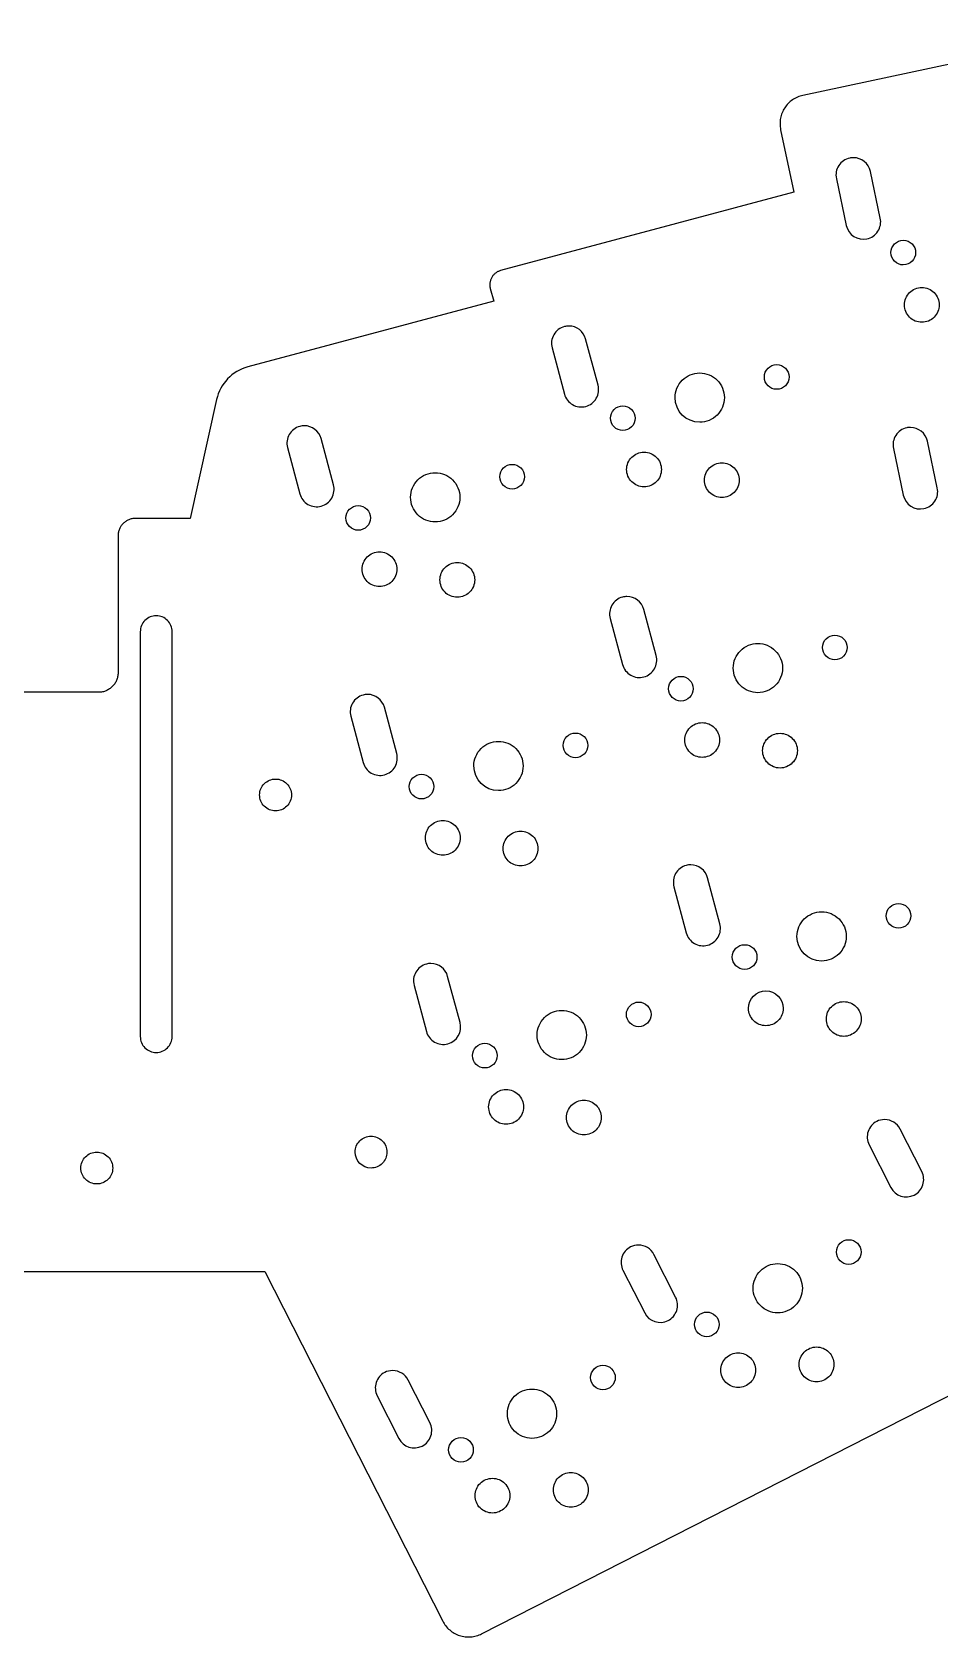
# Model space of a CAD drawing. Header units: millimetres. Extents: x 0 to 251, y 0 to 112.
# Drawn here: x 124.5 to 187.2, y 0.1 to 110.9 of the extents above; entities that cross this region are included whole.
import ezdxf

# ---------------------------------------------------------------- set-up
doc = ezdxf.new("R2010")
doc.units = ezdxf.units.MM
for name, color, linetype in [('circles', 7, 'CONTINUOUS'), ('edge', 7, 'CONTINUOUS'), ('slots', 7, 'CONTINUOUS')]:
    doc.layers.add(name, color=color, linetype=linetype)

msp = doc.modelspace()

# ---------------------------------------------------------------- linework, layer by layer
at = {"layer": 'circles', "color": 7}
for p, q in [((185.51969, 95.673228), (185.51969, 95.673228)), ((187.14883, 92.06022), (187.14883, 92.06022)), ((176.7811, 87.089644), (176.7811, 87.089644)), ((172.31849, 85.66614), (172.31849, 85.66614)), ((166.15592, 84.242636), (166.15592, 84.242636)), ((158.51849, 80.206244), (158.51849, 80.206244)), ((167.97238, 80.701528), (167.97238, 80.701528)), ((173.34553, 79.96718), (173.34553, 79.96718)), ((154.0559, 78.78274), (154.0559, 78.78274)), ((147.89331, 77.359236), (147.89331, 77.359236)), ((149.70979, 73.818124), (149.70979, 73.818124)), ((155.08294, 73.08378), (155.08294, 73.08378)), ((180.79428, 68.420644), (180.79428, 68.420644)), ((176.33171, 66.99714), (176.33171, 66.99714)), ((170.1691, 65.573636), (170.1691, 65.573636)), ((171.98558, 62.032524), (171.98558, 62.032524)), ((162.88729, 61.664244), (162.88729, 61.664244)), ((177.35873, 61.29818), (177.35873, 61.29818)), ((158.4247, 60.24074), (158.4247, 60.24074)), ((152.26211, 58.817236), (152.26211, 58.817236)), ((142.4371, 58.24174), (142.4371, 58.24174)), ((154.07859, 55.276124), (154.07859, 55.276124)), ((159.45174, 54.54178), (159.45174, 54.54178)), ((185.1928, 49.902348), (185.1928, 49.902348)), ((180.7302, 48.478844), (180.7302, 48.478844)), ((174.56761, 47.055332), (174.56761, 47.055332)), ((176.38408, 43.51423), (176.38408, 43.51423)), ((167.25609, 43.09684), (167.25609, 43.09684)), ((181.75723, 42.77988), (181.75723, 42.77988)), ((162.7935, 41.67334), (162.7935, 41.67334)), ((156.63091, 40.24984), (156.63091, 40.24984)), ((158.44739, 36.70872), (158.44739, 36.70872)), ((163.82054, 35.97438), (163.82054, 35.97438)), ((149.0271, 33.59174), (149.0271, 33.59174)), ((130.0971, 32.49174), (130.0971, 32.49174)), ((181.75384, 26.69508), (181.75384, 26.69508)), ((177.70329, 24.19814), (177.70329, 24.19814)), ((171.95276, 21.7012), (171.95276, 21.7012)), ((179.88185, 18.9412), (179.88185, 18.9412)), ((164.78664, 18.03369), (164.78664, 18.03369)), ((174.47344, 18.54236), (174.47344, 18.54236)), ((160.73609, 15.53674), (160.73609, 15.53674)), ((154.98556, 13.03979), (154.98556, 13.03979)), ((162.91465, 10.2798), (162.91465, 10.2798)), ((157.50624, 9.88096), (157.50624, 9.88096))]:
    msp.add_line(p, q, dxfattribs=at)
for points in [[(184.068649, 96.274269), (184.228055, 96.433675), (184.444256, 96.523228), (184.66969, 96.523228)], [(184.66969, 96.523228), (184.895124, 96.523228), (185.111325, 96.433675), (185.270731, 96.274269)], [(183.81969, 95.673228), (183.81969, 95.898662), (183.909243, 96.114863), (184.068649, 96.274269)], [(184.068649, 95.072187), (183.909243, 95.231593), (183.81969, 95.447794), (183.81969, 95.673228)], [(185.51969, 95.673228), (185.51969, 95.203786), (185.139132, 94.823228), (184.66969, 94.823228)], [(185.270731, 96.274269), (185.430137, 96.114863), (185.51969, 95.898662), (185.51969, 95.673228)], [(184.66969, 94.823228), (184.444256, 94.823228), (184.228055, 94.912781), (184.068649, 95.072187)], [(185.100302, 92.908748), (185.325346, 93.133792), (185.63057, 93.26022), (185.94883, 93.26022)], [(185.94883, 93.26022), (186.26709, 93.26022), (186.572314, 93.133792), (186.797358, 92.908748)], [(184.74883, 92.06022), (184.74883, 92.37848), (184.875258, 92.683704), (185.100302, 92.908748)], [(185.100302, 91.211692), (184.875258, 91.436736), (184.74883, 91.74196), (184.74883, 92.06022)], [(186.797358, 92.908748), (187.022402, 92.683704), (187.14883, 92.37848), (187.14883, 92.06022)], [(187.14883, 92.06022), (187.14883, 91.74196), (187.022402, 91.436736), (186.797358, 91.211692)], [(185.94883, 90.86022), (185.63057, 90.86022), (185.325346, 90.986648), (185.100302, 91.211692)], [(186.797358, 91.211692), (186.572314, 90.986648), (186.26709, 90.86022), (185.94883, 90.86022)], [(175.0811, 87.089644), (175.0811, 87.315078), (175.170653, 87.531279), (175.330059, 87.690685)], [(175.330059, 87.690685), (175.489465, 87.850091), (175.705666, 87.939644), (175.9311, 87.939644)], [(175.9311, 87.939644), (176.156534, 87.939644), (176.372735, 87.850091), (176.532141, 87.690685)], [(176.532141, 87.690685), (176.691547, 87.531279), (176.7811, 87.315078), (176.7811, 87.089644)], [(168.91849, 85.66614), (168.91849, 86.117008), (169.097597, 86.54941), (169.416408, 86.868222)], [(169.416408, 86.868222), (169.73522, 87.187033), (170.167622, 87.36614), (170.61849, 87.36614)], [(170.61849, 87.36614), (171.069358, 87.36614), (171.50176, 87.187033), (171.820572, 86.868222)], [(171.820572, 86.868222), (172.139383, 86.54941), (172.31849, 86.117008), (172.31849, 85.66614)], [(175.330059, 86.488603), (175.170653, 86.648009), (175.0811, 86.86421), (175.0811, 87.089644)], [(175.9311, 86.239644), (175.705666, 86.239644), (175.489465, 86.329197), (175.330059, 86.488603)], [(176.532141, 86.488603), (176.372735, 86.329197), (176.156534, 86.239644), (175.9311, 86.239644)], [(176.7811, 87.089644), (176.7811, 86.86421), (176.691547, 86.648009), (176.532141, 86.488603)], [(170.61849, 83.96614), (169.679606, 83.96614), (168.91849, 84.727256), (168.91849, 85.66614)], [(172.31849, 85.66614), (172.31849, 85.215272), (172.139383, 84.78287), (171.820572, 84.464058)], [(164.45592, 84.242636), (164.45592, 84.46807), (164.545473, 84.684271), (164.704879, 84.843677)], [(164.704879, 83.641595), (164.545473, 83.801001), (164.45592, 84.017202), (164.45592, 84.242636)], [(164.704879, 84.843677), (164.864285, 85.003083), (165.080486, 85.092636), (165.30592, 85.092636)], [(165.30592, 85.092636), (165.531354, 85.092636), (165.747555, 85.003083), (165.906961, 84.843677)], [(165.906961, 84.843677), (166.066367, 84.684271), (166.15592, 84.46807), (166.15592, 84.242636)], [(166.15592, 84.242636), (166.15592, 84.017202), (166.066367, 83.801001), (165.906961, 83.641595)], [(171.820572, 84.464058), (171.50176, 84.145247), (171.069358, 83.96614), (170.61849, 83.96614)], [(165.30592, 83.392636), (165.080486, 83.392636), (164.864285, 83.482189), (164.704879, 83.641595)], [(165.906961, 83.641595), (165.747555, 83.482189), (165.531354, 83.392636), (165.30592, 83.392636)], [(157.067449, 80.807285), (157.226855, 80.966691), (157.443056, 81.056244), (157.66849, 81.056244)], [(157.66849, 81.056244), (157.893924, 81.056244), (158.110125, 80.966691), (158.269531, 80.807285)], [(165.57238, 80.701528), (165.57238, 81.019788), (165.698808, 81.325012), (165.923852, 81.550056)], [(165.923852, 81.550056), (166.148896, 81.7751), (166.45412, 81.901528), (166.77238, 81.901528)], [(166.77238, 81.901528), (167.09064, 81.901528), (167.395864, 81.7751), (167.620908, 81.550056)], [(167.620908, 81.550056), (167.845952, 81.325012), (167.97238, 81.019788), (167.97238, 80.701528)], [(171.297002, 80.815708), (171.522046, 81.040752), (171.82727, 81.16718), (172.14553, 81.16718)], [(172.14553, 81.16718), (172.46379, 81.16718), (172.769014, 81.040752), (172.994058, 80.815708)], [(150.6559, 78.78274), (150.6559, 79.233608), (150.835007, 79.66601), (151.153818, 79.984822)], [(151.153818, 79.984822), (151.47263, 80.303633), (151.905032, 80.48274), (152.3559, 80.48274)], [(152.3559, 80.48274), (152.806768, 80.48274), (153.23917, 80.303633), (153.557982, 79.984822)], [(153.557982, 79.984822), (153.876793, 79.66601), (154.0559, 79.233608), (154.0559, 78.78274)], [(156.81849, 80.206244), (156.81849, 80.431678), (156.908043, 80.647879), (157.067449, 80.807285)], [(157.067449, 79.605203), (156.908043, 79.764609), (156.81849, 79.98081), (156.81849, 80.206244)], [(158.269531, 80.807285), (158.428937, 80.647879), (158.51849, 80.431678), (158.51849, 80.206244)], [(158.51849, 80.206244), (158.51849, 79.98081), (158.428937, 79.764609), (158.269531, 79.605203)], [(165.923852, 79.853), (165.698808, 80.078044), (165.57238, 80.383268), (165.57238, 80.701528)], [(166.77238, 79.501528), (166.45412, 79.501528), (166.148896, 79.627956), (165.923852, 79.853)], [(167.620908, 79.853), (167.395864, 79.627956), (167.09064, 79.501528), (166.77238, 79.501528)], [(167.97238, 80.701528), (167.97238, 80.383268), (167.845952, 80.078044), (167.620908, 79.853)], [(170.94553, 79.96718), (170.94553, 80.28544), (171.071958, 80.590664), (171.297002, 80.815708)], [(171.297002, 79.118652), (171.071958, 79.343696), (170.94553, 79.64892), (170.94553, 79.96718)], [(172.994058, 80.815708), (173.219102, 80.590664), (173.34553, 80.28544), (173.34553, 79.96718)], [(173.34553, 79.96718), (173.34553, 79.64892), (173.219102, 79.343696), (172.994058, 79.118652)], [(151.153818, 77.580658), (150.835007, 77.89947), (150.6559, 78.331872), (150.6559, 78.78274)], [(154.0559, 78.78274), (154.0559, 78.331872), (153.876793, 77.89947), (153.557982, 77.580658)], [(157.66849, 79.356244), (157.443056, 79.356244), (157.226855, 79.445797), (157.067449, 79.605203)], [(158.269531, 79.605203), (158.110125, 79.445797), (157.893924, 79.356244), (157.66849, 79.356244)], [(172.14553, 78.76718), (171.82727, 78.76718), (171.522046, 78.893608), (171.297002, 79.118652)], [(172.994058, 79.118652), (172.769014, 78.893608), (172.46379, 78.76718), (172.14553, 78.76718)], [(146.19331, 77.359236), (146.19331, 77.58467), (146.282863, 77.800871), (146.442269, 77.960277)], [(146.442269, 77.960277), (146.601675, 78.119683), (146.817876, 78.209236), (147.04331, 78.209236)], [(147.04331, 78.209236), (147.268744, 78.209236), (147.484945, 78.119683), (147.644351, 77.960277)], [(147.644351, 77.960277), (147.803757, 77.800871), (147.89331, 77.58467), (147.89331, 77.359236)], [(152.3559, 77.08274), (151.905032, 77.08274), (151.47263, 77.261847), (151.153818, 77.580658)], [(153.557982, 77.580658), (153.23917, 77.261847), (152.806768, 77.08274), (152.3559, 77.08274)], [(147.04331, 76.509236), (146.573868, 76.509236), (146.19331, 76.889794), (146.19331, 77.359236)], [(147.644351, 76.758195), (147.484945, 76.598789), (147.268744, 76.509236), (147.04331, 76.509236)], [(147.89331, 77.359236), (147.89331, 77.133802), (147.803757, 76.917601), (147.644351, 76.758195)], [(147.30979, 73.818124), (147.30979, 74.136384), (147.436218, 74.441608), (147.661262, 74.666652)], [(147.661262, 74.666652), (147.886306, 74.891696), (148.19153, 75.018124), (148.50979, 75.018124)], [(148.50979, 75.018124), (148.82805, 75.018124), (149.133274, 74.891696), (149.358318, 74.666652)], [(149.358318, 74.666652), (149.583362, 74.441608), (149.70979, 74.136384), (149.70979, 73.818124)], [(153.034412, 73.932308), (153.259456, 74.157352), (153.56468, 74.28378), (153.88294, 74.28378)], [(153.88294, 74.28378), (154.2012, 74.28378), (154.506424, 74.157352), (154.731468, 73.932308)], [(147.661262, 72.969596), (147.436218, 73.19464), (147.30979, 73.499864), (147.30979, 73.818124)], [(149.70979, 73.818124), (149.70979, 73.499864), (149.583362, 73.19464), (149.358318, 72.969596)], [(152.68294, 73.08378), (152.68294, 73.40204), (152.809368, 73.707264), (153.034412, 73.932308)], [(154.731468, 73.932308), (154.956512, 73.707264), (155.08294, 73.40204), (155.08294, 73.08378)], [(148.50979, 72.618124), (148.19153, 72.618124), (147.886306, 72.744552), (147.661262, 72.969596)], [(149.358318, 72.969596), (149.133274, 72.744552), (148.82805, 72.618124), (148.50979, 72.618124)], [(153.034412, 72.235252), (152.809368, 72.460296), (152.68294, 72.76552), (152.68294, 73.08378)], [(153.88294, 71.88378), (153.56468, 71.88378), (153.259456, 72.010208), (153.034412, 72.235252)], [(154.731468, 72.235252), (154.506424, 72.010208), (154.2012, 71.88378), (153.88294, 71.88378)], [(155.08294, 73.08378), (155.08294, 72.76552), (154.956512, 72.460296), (154.731468, 72.235252)], [(173.429628, 68.199222), (173.74844, 68.518033), (174.180842, 68.69714), (174.63171, 68.69714)], [(174.63171, 68.69714), (175.082578, 68.69714), (175.51498, 68.518033), (175.833792, 68.199222)], [(179.09428, 68.420644), (179.09428, 68.646078), (179.183833, 68.862279), (179.343239, 69.021685)], [(179.343239, 69.021685), (179.502645, 69.181091), (179.718846, 69.270644), (179.94428, 69.270644)], [(179.94428, 69.270644), (180.169714, 69.270644), (180.385915, 69.181091), (180.545321, 69.021685)], [(180.545321, 69.021685), (180.704727, 68.862279), (180.79428, 68.646078), (180.79428, 68.420644)], [(172.93171, 66.99714), (172.93171, 67.448008), (173.110817, 67.88041), (173.429628, 68.199222)], [(175.833792, 68.199222), (176.152603, 67.88041), (176.33171, 67.448008), (176.33171, 66.99714)], [(179.343239, 67.819603), (179.183833, 67.979009), (179.09428, 68.19521), (179.09428, 68.420644)], [(179.94428, 67.570644), (179.718846, 67.570644), (179.502645, 67.660197), (179.343239, 67.819603)], [(180.545321, 67.819603), (180.385915, 67.660197), (180.169714, 67.570644), (179.94428, 67.570644)], [(180.79428, 68.420644), (180.79428, 68.19521), (180.704727, 67.979009), (180.545321, 67.819603)], [(173.429628, 65.795058), (173.110817, 66.11387), (172.93171, 66.546272), (172.93171, 66.99714)], [(176.33171, 66.99714), (176.33171, 66.546272), (176.152603, 66.11387), (175.833792, 65.795058)], [(168.4691, 65.573636), (168.4691, 65.79907), (168.558653, 66.015271), (168.718059, 66.174677)], [(168.718059, 64.972595), (168.558653, 65.132001), (168.4691, 65.348202), (168.4691, 65.573636)], [(168.718059, 66.174677), (168.877465, 66.334083), (169.093666, 66.423636), (169.3191, 66.423636)], [(169.3191, 66.423636), (169.544534, 66.423636), (169.760735, 66.334083), (169.920141, 66.174677)], [(169.920141, 66.174677), (170.079547, 66.015271), (170.1691, 65.79907), (170.1691, 65.573636)], [(170.1691, 65.573636), (170.1691, 65.348202), (170.079547, 65.132001), (169.920141, 64.972595)], [(174.63171, 65.29714), (174.180842, 65.29714), (173.74844, 65.476247), (173.429628, 65.795058)], [(175.833792, 65.795058), (175.51498, 65.476247), (175.082578, 65.29714), (174.63171, 65.29714)], [(169.3191, 64.723636), (169.093666, 64.723636), (168.877465, 64.813189), (168.718059, 64.972595)], [(169.920141, 64.972595), (169.760735, 64.813189), (169.544534, 64.723636), (169.3191, 64.723636)], [(169.937052, 62.881052), (170.162096, 63.106096), (170.46732, 63.232524), (170.78558, 63.232524)], [(170.78558, 63.232524), (171.10384, 63.232524), (171.409064, 63.106096), (171.634108, 62.881052)], [(161.18729, 61.664244), (161.18729, 61.889678), (161.276843, 62.105879), (161.436249, 62.265285)], [(161.436249, 62.265285), (161.595655, 62.424691), (161.811856, 62.514244), (162.03729, 62.514244)], [(162.03729, 62.514244), (162.262724, 62.514244), (162.478925, 62.424691), (162.638331, 62.265285)], [(162.638331, 62.265285), (162.797737, 62.105879), (162.88729, 61.889678), (162.88729, 61.664244)], [(169.58558, 62.032524), (169.58558, 62.350784), (169.712008, 62.656008), (169.937052, 62.881052)], [(169.937052, 61.183996), (169.712008, 61.40904), (169.58558, 61.714264), (169.58558, 62.032524)], [(171.634108, 62.881052), (171.859152, 62.656008), (171.98558, 62.350784), (171.98558, 62.032524)], [(171.98558, 62.032524), (171.98558, 61.714264), (171.859152, 61.40904), (171.634108, 61.183996)], [(174.95873, 61.29818), (174.95873, 61.61644), (175.085158, 61.921664), (175.310202, 62.146708)], [(175.310202, 62.146708), (175.535246, 62.371752), (175.84047, 62.49818), (176.15873, 62.49818)], [(176.15873, 62.49818), (176.47699, 62.49818), (176.782214, 62.371752), (177.007258, 62.146708)], [(177.007258, 62.146708), (177.232302, 61.921664), (177.35873, 61.61644), (177.35873, 61.29818)], [(155.0247, 60.24074), (155.0247, 60.691608), (155.203807, 61.12401), (155.522618, 61.442822)], [(155.522618, 61.442822), (155.84143, 61.761633), (156.273832, 61.94074), (156.7247, 61.94074)], [(156.7247, 61.94074), (157.175568, 61.94074), (157.60797, 61.761633), (157.926782, 61.442822)], [(157.926782, 61.442822), (158.245593, 61.12401), (158.4247, 60.691608), (158.4247, 60.24074)], [(161.436249, 61.063203), (161.276843, 61.222609), (161.18729, 61.43881), (161.18729, 61.664244)], [(162.03729, 60.814244), (161.811856, 60.814244), (161.595655, 60.903797), (161.436249, 61.063203)], [(162.638331, 61.063203), (162.478925, 60.903797), (162.262724, 60.814244), (162.03729, 60.814244)], [(162.88729, 61.664244), (162.88729, 61.43881), (162.797737, 61.222609), (162.638331, 61.063203)], [(170.78558, 60.832524), (170.46732, 60.832524), (170.162096, 60.958952), (169.937052, 61.183996)], [(171.634108, 61.183996), (171.409064, 60.958952), (171.10384, 60.832524), (170.78558, 60.832524)], [(175.310202, 60.449652), (175.085158, 60.674696), (174.95873, 60.97992), (174.95873, 61.29818)], [(177.35873, 61.29818), (177.35873, 60.97992), (177.232302, 60.674696), (177.007258, 60.449652)], [(156.7247, 58.54074), (155.785816, 58.54074), (155.0247, 59.301856), (155.0247, 60.24074)], [(158.4247, 60.24074), (158.4247, 59.789872), (158.245593, 59.35747), (157.926782, 59.038658)], [(176.15873, 60.09818), (175.84047, 60.09818), (175.535246, 60.224608), (175.310202, 60.449652)], [(177.007258, 60.449652), (176.782214, 60.224608), (176.47699, 60.09818), (176.15873, 60.09818)], [(140.2371, 58.24174), (140.2371, 58.533478), (140.352993, 58.813267), (140.559283, 59.019557)], [(140.559283, 59.019557), (140.765573, 59.225847), (141.045362, 59.34174), (141.3371, 59.34174)], [(141.3371, 59.34174), (141.628838, 59.34174), (141.908627, 59.225847), (142.114917, 59.019557)], [(142.114917, 59.019557), (142.321207, 58.813267), (142.4371, 58.533478), (142.4371, 58.24174)], [(150.56211, 58.817236), (150.56211, 59.04267), (150.651663, 59.258871), (150.811069, 59.418277)], [(150.811069, 58.216195), (150.651663, 58.375601), (150.56211, 58.591802), (150.56211, 58.817236)], [(150.811069, 59.418277), (150.970475, 59.577683), (151.186676, 59.667236), (151.41211, 59.667236)], [(151.41211, 59.667236), (151.637544, 59.667236), (151.853745, 59.577683), (152.013151, 59.418277)], [(152.013151, 59.418277), (152.172557, 59.258871), (152.26211, 59.04267), (152.26211, 58.817236)], [(152.26211, 58.817236), (152.26211, 58.591802), (152.172557, 58.375601), (152.013151, 58.216195)], [(157.926782, 59.038658), (157.60797, 58.719847), (157.175568, 58.54074), (156.7247, 58.54074)], [(140.559283, 57.463923), (140.352993, 57.670213), (140.2371, 57.950002), (140.2371, 58.24174)], [(142.4371, 58.24174), (142.4371, 57.950002), (142.321207, 57.670213), (142.114917, 57.463923)], [(151.41211, 57.967236), (151.186676, 57.967236), (150.970475, 58.056789), (150.811069, 58.216195)], [(152.013151, 58.216195), (151.853745, 58.056789), (151.637544, 57.967236), (151.41211, 57.967236)], [(141.3371, 57.14174), (141.045362, 57.14174), (140.765573, 57.257633), (140.559283, 57.463923)], [(142.114917, 57.463923), (141.908627, 57.257633), (141.628838, 57.14174), (141.3371, 57.14174)], [(151.67859, 55.276124), (151.67859, 55.594384), (151.805018, 55.899608), (152.030062, 56.124652)], [(152.030062, 56.124652), (152.255106, 56.349696), (152.56033, 56.476124), (152.87859, 56.476124)], [(152.87859, 56.476124), (153.19685, 56.476124), (153.502074, 56.349696), (153.727118, 56.124652)], [(153.727118, 56.124652), (153.952162, 55.899608), (154.07859, 55.594384), (154.07859, 55.276124)], [(157.05174, 54.54178), (157.05174, 54.86004), (157.178168, 55.165264), (157.403212, 55.390308)], [(157.403212, 55.390308), (157.628256, 55.615352), (157.93348, 55.74178), (158.25174, 55.74178)], [(158.25174, 55.74178), (158.57, 55.74178), (158.875224, 55.615352), (159.100268, 55.390308)], [(159.100268, 55.390308), (159.325312, 55.165264), (159.45174, 54.86004), (159.45174, 54.54178)], [(152.030062, 54.427596), (151.805018, 54.65264), (151.67859, 54.957864), (151.67859, 55.276124)], [(152.87859, 54.076124), (152.56033, 54.076124), (152.255106, 54.202552), (152.030062, 54.427596)], [(153.727118, 54.427596), (153.502074, 54.202552), (153.19685, 54.076124), (152.87859, 54.076124)], [(154.07859, 55.276124), (154.07859, 54.957864), (153.952162, 54.65264), (153.727118, 54.427596)], [(157.403212, 53.693252), (157.178168, 53.918296), (157.05174, 54.22352), (157.05174, 54.54178)], [(159.45174, 54.54178), (159.45174, 54.22352), (159.325312, 53.918296), (159.100268, 53.693252)], [(158.25174, 53.34178), (157.93348, 53.34178), (157.628256, 53.468208), (157.403212, 53.693252)], [(159.100268, 53.693252), (158.875224, 53.468208), (158.57, 53.34178), (158.25174, 53.34178)], [(177.828118, 49.680926), (178.14693, 49.999737), (178.579332, 50.178844), (179.0302, 50.178844)], [(179.0302, 50.178844), (179.481068, 50.178844), (179.91347, 49.999737), (180.232282, 49.680926)], [(183.4928, 49.902348), (183.4928, 50.127782), (183.582353, 50.343983), (183.741759, 50.503389)], [(183.741759, 49.301307), (183.582353, 49.460713), (183.4928, 49.676914), (183.4928, 49.902348)], [(183.741759, 50.503389), (183.901165, 50.662795), (184.117366, 50.752348), (184.3428, 50.752348)], [(184.3428, 50.752348), (184.568234, 50.752348), (184.784435, 50.662795), (184.943841, 50.503389)], [(184.943841, 50.503389), (185.103247, 50.343983), (185.1928, 50.127782), (185.1928, 49.902348)], [(185.1928, 49.902348), (185.1928, 49.676914), (185.103247, 49.460713), (184.943841, 49.301307)], [(177.3302, 48.478844), (177.3302, 48.929712), (177.509307, 49.362114), (177.828118, 49.680926)], [(180.232282, 49.680926), (180.551093, 49.362114), (180.7302, 48.929712), (180.7302, 48.478844)], [(184.3428, 49.052348), (184.117366, 49.052348), (183.901165, 49.141901), (183.741759, 49.301307)], [(184.943841, 49.301307), (184.784435, 49.141901), (184.568234, 49.052348), (184.3428, 49.052348)], [(172.86761, 47.055332), (172.86761, 47.280766), (172.957163, 47.496967), (173.116569, 47.656373)], [(173.116569, 47.656373), (173.275975, 47.815779), (173.492176, 47.905332), (173.71761, 47.905332)], [(173.71761, 47.905332), (173.943044, 47.905332), (174.159245, 47.815779), (174.318651, 47.656373)], [(174.318651, 47.656373), (174.478057, 47.496967), (174.56761, 47.280766), (174.56761, 47.055332)], [(179.0302, 46.778844), (178.091316, 46.778844), (177.3302, 47.53996), (177.3302, 48.478844)], [(180.7302, 48.478844), (180.7302, 48.027976), (180.551093, 47.595574), (180.232282, 47.276762)], [(173.71761, 46.205332), (173.248168, 46.205332), (172.86761, 46.58589), (172.86761, 47.055332)], [(174.56761, 47.055332), (174.56761, 46.829898), (174.478057, 46.613697), (174.318651, 46.454291)], [(180.232282, 47.276762), (179.91347, 46.957951), (179.481068, 46.778844), (179.0302, 46.778844)], [(174.318651, 46.454291), (174.159245, 46.294885), (173.943044, 46.205332), (173.71761, 46.205332)], [(173.98408, 43.51423), (173.984081, 44.176971), (174.521339, 44.714228), (175.18408, 44.714228)], [(175.18408, 44.714228), (175.846821, 44.714228), (176.384079, 44.176971), (176.38408, 43.51423)], [(159.891418, 42.875422), (160.21023, 43.194233), (160.642632, 43.37334), (161.0935, 43.37334)], [(161.0935, 43.37334), (161.544368, 43.37334), (161.97677, 43.194233), (162.295582, 42.875422)], [(165.55609, 43.09684), (165.55609, 43.322274), (165.645643, 43.538475), (165.805049, 43.697881)], [(165.805049, 43.697881), (165.964455, 43.857287), (166.180656, 43.94684), (166.40609, 43.94684)], [(166.40609, 43.94684), (166.631524, 43.94684), (166.847725, 43.857287), (167.007131, 43.697881)], [(167.007131, 43.697881), (167.166537, 43.538475), (167.25609, 43.322274), (167.25609, 43.09684)], [(174.335552, 42.665702), (174.110508, 42.890746), (173.98408, 43.19597), (173.98408, 43.51423)], [(176.38408, 43.51423), (176.38408, 43.19597), (176.257652, 42.890746), (176.032608, 42.665702)], [(179.35723, 42.77988), (179.35723, 43.09814), (179.483658, 43.403364), (179.708702, 43.628408)], [(179.708702, 43.628408), (179.933746, 43.853452), (180.23897, 43.97988), (180.55723, 43.97988)], [(180.55723, 43.97988), (180.87549, 43.97988), (181.180714, 43.853452), (181.405758, 43.628408)], [(181.405758, 43.628408), (181.630802, 43.403364), (181.75723, 43.09814), (181.75723, 42.77988)], [(159.3935, 41.67334), (159.3935, 42.124208), (159.572607, 42.55661), (159.891418, 42.875422)], [(162.295582, 42.875422), (162.614393, 42.55661), (162.7935, 42.124208), (162.7935, 41.67334)], [(165.805049, 42.495799), (165.645643, 42.655205), (165.55609, 42.871406), (165.55609, 43.09684)], [(166.40609, 42.24684), (166.180656, 42.24684), (165.964455, 42.336393), (165.805049, 42.495799)], [(167.007131, 42.495799), (166.847725, 42.336393), (166.631524, 42.24684), (166.40609, 42.24684)], [(167.25609, 43.09684), (167.25609, 42.871406), (167.166537, 42.655205), (167.007131, 42.495799)], [(175.18408, 42.31423), (174.86582, 42.31423), (174.560596, 42.440658), (174.335552, 42.665702)], [(176.032608, 42.665702), (175.807564, 42.440658), (175.50234, 42.31423), (175.18408, 42.31423)], [(179.708702, 41.931352), (179.483658, 42.156396), (179.35723, 42.46162), (179.35723, 42.77988)], [(181.75723, 42.77988), (181.75723, 42.46162), (181.630802, 42.156396), (181.405758, 41.931352)], [(155.179869, 40.850881), (155.339275, 41.010287), (155.555476, 41.09984), (155.78091, 41.09984)], [(155.78091, 41.09984), (156.006344, 41.09984), (156.222545, 41.010287), (156.381951, 40.850881)], [(159.891418, 40.471258), (159.572607, 40.79007), (159.3935, 41.222472), (159.3935, 41.67334)], [(162.7935, 41.67334), (162.7935, 41.222472), (162.614393, 40.79007), (162.295582, 40.471258)], [(180.55723, 41.57988), (180.23897, 41.57988), (179.933746, 41.706308), (179.708702, 41.931352)], [(181.405758, 41.931352), (181.180714, 41.706308), (180.87549, 41.57988), (180.55723, 41.57988)], [(154.93091, 40.24984), (154.93091, 40.475274), (155.020463, 40.691475), (155.179869, 40.850881)], [(155.179869, 39.648799), (155.020463, 39.808205), (154.93091, 40.024406), (154.93091, 40.24984)], [(156.381951, 40.850881), (156.541357, 40.691475), (156.63091, 40.475274), (156.63091, 40.24984)], [(156.63091, 40.24984), (156.63091, 40.024406), (156.541357, 39.808205), (156.381951, 39.648799)], [(161.0935, 39.97334), (160.642632, 39.97334), (160.21023, 40.152447), (159.891418, 40.471258)], [(162.295582, 40.471258), (161.97677, 40.152447), (161.544368, 39.97334), (161.0935, 39.97334)], [(155.78091, 39.39984), (155.555476, 39.39984), (155.339275, 39.489393), (155.179869, 39.648799)], [(156.381951, 39.648799), (156.222545, 39.489393), (156.006344, 39.39984), (155.78091, 39.39984)], [(156.398862, 37.557248), (156.623906, 37.782292), (156.92913, 37.90872), (157.24739, 37.90872)], [(157.24739, 37.90872), (157.56565, 37.90872), (157.870874, 37.782292), (158.095918, 37.557248)], [(156.04739, 36.70872), (156.04739, 37.02698), (156.173818, 37.332204), (156.398862, 37.557248)], [(156.398862, 35.860192), (156.173818, 36.085236), (156.04739, 36.39046), (156.04739, 36.70872)], [(158.095918, 37.557248), (158.320962, 37.332204), (158.44739, 37.02698), (158.44739, 36.70872)], [(158.44739, 36.70872), (158.44739, 36.39046), (158.320962, 36.085236), (158.095918, 35.860192)], [(161.42054, 35.97438), (161.42054, 36.29264), (161.546968, 36.597864), (161.772012, 36.822908)], [(161.772012, 36.822908), (161.997056, 37.047952), (162.30228, 37.17438), (162.62054, 37.17438)], [(162.62054, 37.17438), (162.9388, 37.17438), (163.244024, 37.047952), (163.469068, 36.822908)], [(163.469068, 36.822908), (163.694112, 36.597864), (163.82054, 36.29264), (163.82054, 35.97438)], [(157.24739, 35.50872), (156.92913, 35.50872), (156.623906, 35.635148), (156.398862, 35.860192)], [(158.095918, 35.860192), (157.870874, 35.635148), (157.56565, 35.50872), (157.24739, 35.50872)], [(161.772012, 35.125852), (161.546968, 35.350896), (161.42054, 35.65612), (161.42054, 35.97438)], [(163.82054, 35.97438), (163.82054, 35.65612), (163.694112, 35.350896), (163.469068, 35.125852)], [(146.8271, 33.59174), (146.8271, 33.883478), (146.942993, 34.163267), (147.149283, 34.369557)], [(147.149283, 34.369557), (147.355573, 34.575847), (147.635362, 34.69174), (147.9271, 34.69174)], [(147.9271, 34.69174), (148.218838, 34.69174), (148.498627, 34.575847), (148.704917, 34.369557)], [(148.704917, 34.369557), (148.911207, 34.163267), (149.0271, 33.883478), (149.0271, 33.59174)], [(162.62054, 34.77438), (162.30228, 34.77438), (161.997056, 34.900808), (161.772012, 35.125852)], [(163.469068, 35.125852), (163.244024, 34.900808), (162.9388, 34.77438), (162.62054, 34.77438)], [(127.8971, 32.49174), (127.8971, 32.783478), (128.012993, 33.063267), (128.219283, 33.269557)], [(128.219283, 33.269557), (128.425573, 33.475847), (128.705362, 33.59174), (128.9971, 33.59174)], [(128.9971, 33.59174), (129.288838, 33.59174), (129.568627, 33.475847), (129.774917, 33.269557)], [(129.774917, 33.269557), (129.981207, 33.063267), (130.0971, 32.783478), (130.0971, 32.49174)], [(147.9271, 32.49174), (147.319587, 32.49174), (146.8271, 32.984227), (146.8271, 33.59174)], [(149.0271, 33.59174), (149.0271, 33.300002), (148.911207, 33.020213), (148.704917, 32.813923)], [(128.219283, 31.713923), (128.012993, 31.920213), (127.8971, 32.200002), (127.8971, 32.49174)], [(130.0971, 32.49174), (130.0971, 32.200002), (129.981207, 31.920213), (129.774917, 31.713923)], [(148.704917, 32.813923), (148.498627, 32.607633), (148.218838, 32.49174), (147.9271, 32.49174)], [(128.9971, 31.39174), (128.705362, 31.39174), (128.425573, 31.507633), (128.219283, 31.713923)], [(129.774917, 31.713923), (129.568627, 31.507633), (129.288838, 31.39174), (128.9971, 31.39174)], [(180.05384, 26.69508), (180.05384, 26.920514), (180.143393, 27.136715), (180.302799, 27.296121)], [(180.90384, 25.84508), (180.434398, 25.84508), (180.05384, 26.225638), (180.05384, 26.69508)], [(180.302799, 27.296121), (180.462205, 27.455527), (180.678406, 27.54508), (180.90384, 27.54508)], [(180.90384, 27.54508), (181.129274, 27.54508), (181.345475, 27.455527), (181.504881, 27.296121)], [(181.504881, 27.296121), (181.664287, 27.136715), (181.75384, 26.920514), (181.75384, 26.69508)], [(181.75384, 26.69508), (181.75384, 26.469646), (181.664287, 26.253445), (181.504881, 26.094039)], [(174.801208, 25.400222), (175.12002, 25.719033), (175.552422, 25.89814), (176.00329, 25.89814)], [(176.00329, 25.89814), (176.454158, 25.89814), (176.88656, 25.719033), (177.205372, 25.400222)], [(181.504881, 26.094039), (181.345475, 25.934633), (181.129274, 25.84508), (180.90384, 25.84508)], [(174.30329, 24.19814), (174.30329, 24.649008), (174.482397, 25.08141), (174.801208, 25.400222)], [(177.205372, 25.400222), (177.524183, 25.08141), (177.70329, 24.649008), (177.70329, 24.19814)], [(174.801208, 22.996058), (174.482397, 23.31487), (174.30329, 23.747272), (174.30329, 24.19814)], [(177.70329, 24.19814), (177.70329, 23.747272), (177.524183, 23.31487), (177.205372, 22.996058)], [(170.25276, 21.7012), (170.25276, 21.926634), (170.342313, 22.142835), (170.501719, 22.302241)], [(170.501719, 22.302241), (170.661125, 22.461647), (170.877326, 22.5512), (171.10276, 22.5512)], [(171.10276, 22.5512), (171.328194, 22.5512), (171.544395, 22.461647), (171.703801, 22.302241)], [(171.703801, 22.302241), (171.863207, 22.142835), (171.95276, 21.926634), (171.95276, 21.7012)], [(176.00329, 22.49814), (175.552422, 22.49814), (175.12002, 22.677247), (174.801208, 22.996058)], [(177.205372, 22.996058), (176.88656, 22.677247), (176.454158, 22.49814), (176.00329, 22.49814)], [(170.501719, 21.100159), (170.342313, 21.259565), (170.25276, 21.475766), (170.25276, 21.7012)], [(171.10276, 20.8512), (170.877326, 20.8512), (170.661125, 20.940753), (170.501719, 21.100159)], [(171.703801, 21.100159), (171.544395, 20.940753), (171.328194, 20.8512), (171.10276, 20.8512)], [(171.95276, 21.7012), (171.95276, 21.475766), (171.863207, 21.259565), (171.703801, 21.100159)], [(177.833322, 19.789728), (178.058366, 20.014772), (178.36359, 20.1412), (178.68185, 20.1412)], [(178.68185, 20.1412), (179.00011, 20.1412), (179.305334, 20.014772), (179.530378, 19.789728)], [(163.335599, 18.634731), (163.495005, 18.794137), (163.711206, 18.88369), (163.93664, 18.88369)], [(163.93664, 18.88369), (164.162074, 18.88369), (164.378275, 18.794137), (164.537681, 18.634731)], [(172.07344, 18.54236), (172.07344, 18.86062), (172.199868, 19.165844), (172.424912, 19.390888)], [(172.424912, 19.390888), (172.649956, 19.615932), (172.95518, 19.74236), (173.27344, 19.74236)], [(173.27344, 19.74236), (173.5917, 19.74236), (173.896924, 19.615932), (174.121968, 19.390888)], [(174.121968, 19.390888), (174.347012, 19.165844), (174.47344, 18.86062), (174.47344, 18.54236)], [(177.48185, 18.9412), (177.48185, 19.25946), (177.608278, 19.564684), (177.833322, 19.789728)], [(177.833322, 18.092672), (177.608278, 18.317716), (177.48185, 18.62294), (177.48185, 18.9412)], [(179.530378, 19.789728), (179.755422, 19.564684), (179.88185, 19.25946), (179.88185, 18.9412)], [(179.88185, 18.9412), (179.88185, 18.62294), (179.755422, 18.317716), (179.530378, 18.092672)], [(163.08664, 18.03369), (163.08664, 18.259124), (163.176193, 18.475325), (163.335599, 18.634731)], [(163.93664, 17.18369), (163.467198, 17.18369), (163.08664, 17.564248), (163.08664, 18.03369)], [(164.537681, 18.634731), (164.697087, 18.475325), (164.78664, 18.259124), (164.78664, 18.03369)], [(164.78664, 18.03369), (164.78664, 17.808256), (164.697087, 17.592055), (164.537681, 17.432649)], [(172.424912, 17.693832), (172.199868, 17.918876), (172.07344, 18.2241), (172.07344, 18.54236)], [(174.47344, 18.54236), (174.47344, 18.2241), (174.347012, 17.918876), (174.121968, 17.693832)], [(178.68185, 17.7412), (178.36359, 17.7412), (178.058366, 17.867628), (177.833322, 18.092672)], [(179.530378, 18.092672), (179.305334, 17.867628), (179.00011, 17.7412), (178.68185, 17.7412)], [(157.33609, 15.53674), (157.33609, 15.987608), (157.515197, 16.42001), (157.834008, 16.738822)], [(157.834008, 16.738822), (158.15282, 17.057633), (158.585222, 17.23674), (159.03609, 17.23674)], [(159.03609, 17.23674), (159.486958, 17.23674), (159.91936, 17.057633), (160.238172, 16.738822)], [(160.238172, 16.738822), (160.556983, 16.42001), (160.73609, 15.987608), (160.73609, 15.53674)], [(164.537681, 17.432649), (164.378275, 17.273243), (164.162074, 17.18369), (163.93664, 17.18369)], [(173.27344, 17.34236), (172.95518, 17.34236), (172.649956, 17.468788), (172.424912, 17.693832)], [(174.121968, 17.693832), (173.896924, 17.468788), (173.5917, 17.34236), (173.27344, 17.34236)], [(157.834008, 14.334658), (157.515197, 14.65347), (157.33609, 15.085872), (157.33609, 15.53674)], [(160.73609, 15.53674), (160.73609, 15.085872), (160.556983, 14.65347), (160.238172, 14.334658)], [(153.28556, 13.03979), (153.28556, 13.265224), (153.375113, 13.481425), (153.534519, 13.640831)], [(153.534519, 13.640831), (153.693925, 13.800237), (153.910126, 13.88979), (154.13556, 13.88979)], [(154.13556, 13.88979), (154.360994, 13.88979), (154.577195, 13.800237), (154.736601, 13.640831)], [(154.736601, 13.640831), (154.896007, 13.481425), (154.98556, 13.265224), (154.98556, 13.03979)], [(159.03609, 13.83674), (158.585222, 13.83674), (158.15282, 14.015847), (157.834008, 14.334658)], [(160.238172, 14.334658), (159.91936, 14.015847), (159.486958, 13.83674), (159.03609, 13.83674)], [(153.534519, 12.438749), (153.375113, 12.598155), (153.28556, 12.814356), (153.28556, 13.03979)], [(154.13556, 12.18979), (153.910126, 12.18979), (153.693925, 12.279343), (153.534519, 12.438749)], [(154.736601, 12.438749), (154.577195, 12.279343), (154.360994, 12.18979), (154.13556, 12.18979)], [(154.98556, 13.03979), (154.98556, 12.814356), (154.896007, 12.598155), (154.736601, 12.438749)], [(155.457712, 10.729488), (155.682756, 10.954532), (155.98798, 11.08096), (156.30624, 11.08096)], [(156.30624, 11.08096), (156.6245, 11.08096), (156.929724, 10.954532), (157.154768, 10.729488)], [(160.51465, 10.2798), (160.51465, 10.59806), (160.641078, 10.903284), (160.866122, 11.128328)], [(160.866122, 11.128328), (161.091166, 11.353372), (161.39639, 11.4798), (161.71465, 11.4798)], [(161.71465, 11.4798), (162.03291, 11.4798), (162.338134, 11.353372), (162.563178, 11.128328)], [(162.563178, 11.128328), (162.788222, 10.903284), (162.91465, 10.59806), (162.91465, 10.2798)], [(155.10624, 9.88096), (155.10624, 10.19922), (155.232668, 10.504444), (155.457712, 10.729488)], [(157.154768, 10.729488), (157.379812, 10.504444), (157.50624, 10.19922), (157.50624, 9.88096)], [(160.866122, 9.431272), (160.641078, 9.656316), (160.51465, 9.96154), (160.51465, 10.2798)], [(162.91465, 10.2798), (162.91465, 9.96154), (162.788222, 9.656316), (162.563178, 9.431272)], [(155.457712, 9.032432), (155.232668, 9.257476), (155.10624, 9.5627), (155.10624, 9.88096)], [(156.30624, 8.68096), (155.98798, 8.68096), (155.682756, 8.807388), (155.457712, 9.032432)], [(157.154768, 9.032432), (156.929724, 8.807388), (156.6245, 8.68096), (156.30624, 8.68096)], [(157.50624, 9.88096), (157.50624, 9.5627), (157.379812, 9.257476), (157.154768, 9.032432)], [(161.71465, 9.0798), (161.39639, 9.0798), (161.091166, 9.206228), (160.866122, 9.431272)], [(162.563178, 9.431272), (162.338134, 9.206228), (162.03291, 9.0798), (161.71465, 9.0798)]]:
    msp.add_open_spline(points, degree=3, dxfattribs=at)
at = {"layer": 'edge', "color": 1}
for p, q in [((198.289, 110.891), (177.74486, 106.524207)), ((177.26905, 106.358695), (177.18182, 106.3126)), ((177.35905, 106.400657), (177.26905, 106.358695)), ((177.45173, 106.438339), (177.35905, 106.400657)), ((177.54699, 106.47159), (177.45173, 106.438339)), ((177.64473, 106.500263), (177.54699, 106.47159)), ((177.74486, 106.524207), (177.64473, 106.500263)), ((176.272, 105.226697), (176.24231, 105.134761)), ((176.30601, 105.316886), (176.272, 105.226697)), ((176.34425, 105.405178), (176.30601, 105.316886)), ((176.38662, 105.491425), (176.34425, 105.405178)), ((176.43302, 105.575478), (176.38662, 105.491425)), ((176.48335, 105.657187), (176.43302, 105.575478)), ((176.53752, 105.736404), (176.48335, 105.657187)), ((176.59544, 105.812979), (176.53752, 105.736404)), ((176.657, 105.886764), (176.59544, 105.812979)), ((176.7221, 105.957609), (176.657, 105.886764)), ((176.79066, 106.025365), (176.7221, 105.957609)), ((176.86257, 106.089884), (176.79066, 106.025365)), ((176.93774, 106.151015), (176.86257, 106.089884)), ((177.01606, 106.208612), (176.93774, 106.151015)), ((177.09746, 106.262523), (177.01606, 106.208612)), ((177.18182, 106.3126), (177.09746, 106.262523)), ((176.16207, 104.654089), (176.16034, 104.554799)), ((176.16034, 104.554799), (176.16362, 104.454806)), ((176.1687, 104.752526), (176.16207, 104.654089)), ((176.16362, 104.454806), (176.17199, 104.354257)), ((176.18013, 104.84996), (176.1687, 104.752526)), ((176.17199, 104.354257), (176.18555, 104.253303)), ((176.19628, 104.946244), (176.18013, 104.84996)), ((176.18555, 104.253303), (176.2044, 104.152091)), ((176.21704, 105.041227), (176.19628, 104.946244)), ((176.2044, 104.152091), (177.11827, 99.85261)), ((176.24231, 105.134761), (176.21704, 105.041227)), ((177.11827, 99.85261), (156.86691, 94.426436)), ((156.40769, 94.156521), (156.37449, 94.120551)), ((156.44255, 94.190765), (156.40769, 94.156521)), ((156.479, 94.22323), (156.44255, 94.190765)), ((156.51696, 94.253862), (156.479, 94.22323)), ((156.55638, 94.282606), (156.51696, 94.253862)), ((156.59717, 94.309409), (156.55638, 94.282606)), ((156.63927, 94.334217), (156.59717, 94.309409)), ((156.68261, 94.356975), (156.63927, 94.334217)), ((156.72711, 94.37763), (156.68261, 94.356975)), ((156.77271, 94.396128), (156.72711, 94.37763)), ((156.81933, 94.412415), (156.77271, 94.396128)), ((156.86691, 94.426436), (156.81933, 94.412415)), ((156.12627, 93.493781), (156.12584, 93.444918)), ((156.12584, 93.444918), (156.1278, 93.396008)), ((156.12909, 93.54251), (156.12627, 93.493781)), ((156.1278, 93.396008), (156.13216, 93.34714)), ((156.13427, 93.591016), (156.12909, 93.54251)), ((156.13216, 93.34714), (156.13895, 93.2984)), ((156.14181, 93.639212), (156.13427, 93.591016)), ((156.13895, 93.2984), (156.14816, 93.249879)), ((156.1517, 93.68701), (156.14181, 93.639212)), ((156.14816, 93.249879), (156.1598, 93.201662)), ((156.16393, 93.734321), (156.1517, 93.68701)), ((156.1598, 93.201662), (156.39406, 92.327398)), ((156.17848, 93.781057), (156.16393, 93.734321)), ((156.19534, 93.827132), (156.17848, 93.781057)), ((156.2145, 93.872456), (156.19534, 93.827132)), ((156.23596, 93.916941), (156.2145, 93.872456)), ((156.25969, 93.960501), (156.23596, 93.916941)), ((156.28555, 94.002831), (156.25969, 93.960501)), ((156.31335, 94.043652), (156.28555, 94.002831)), ((156.34302, 94.08291), (156.31335, 94.043652)), ((156.37449, 94.120551), (156.34302, 94.08291)), ((156.39406, 92.327398), (139.42065, 87.78278)), ((138.84108, 87.561284), (138.66197, 87.462767)), ((139.02756, 87.647803), (138.84108, 87.561284)), ((139.22092, 87.721807), (139.02756, 87.647803)), ((139.42065, 87.78278), (139.22092, 87.721807)), ((137.65604, 86.480576), (137.55367, 86.304663)), ((137.76973, 86.648622), (137.65604, 86.480576)), ((137.89425, 86.808284), (137.76973, 86.648622)), ((138.0291, 86.959047), (137.89425, 86.808284)), ((138.1738, 87.100392), (138.0291, 86.959047)), ((138.32784, 87.231805), (138.1738, 87.100392)), ((138.49073, 87.352769), (138.32784, 87.231805)), ((138.66197, 87.462767), (138.49073, 87.352769)), ((137.2673, 85.532662), (135.45158, 77.322003)), ((137.31944, 85.734881), (137.2673, 85.532662)), ((137.38488, 85.931299), (137.31944, 85.734881)), ((137.46312, 86.121398), (137.38488, 85.931299)), ((137.55367, 86.304663), (137.46312, 86.121398)), ((130.49832, 76.424943), (130.4855, 76.36812)), ((130.51388, 76.480975), (130.49832, 76.424943)), ((130.53213, 76.536118), (130.51388, 76.480975)), ((130.55304, 76.590274), (130.53213, 76.536118)), ((130.57657, 76.643346), (130.55304, 76.590274)), ((130.60267, 76.695236), (130.57657, 76.643346)), ((130.63131, 76.745846), (130.60267, 76.695236)), ((130.66244, 76.79508), (130.63131, 76.745846)), ((130.69603, 76.842839), (130.66244, 76.79508)), ((130.73203, 76.889026), (130.69603, 76.842839)), ((130.7704, 76.933542), (130.73203, 76.889026)), ((130.81111, 76.976292), (130.7704, 76.933542)), ((130.85389, 77.016971), (130.81111, 76.976292)), ((130.89843, 77.055317), (130.85389, 77.016971)), ((130.94464, 77.091287), (130.89843, 77.055317)), ((130.99243, 77.124843), (130.94464, 77.091287)), ((131.04168, 77.155943), (130.99243, 77.124843)), ((131.09231, 77.184548), (131.04168, 77.155943)), ((131.14422, 77.210616), (131.09231, 77.184548)), ((131.19731, 77.234108), (131.14422, 77.210616)), ((131.25148, 77.254983), (131.19731, 77.234108)), ((131.30664, 77.273201), (131.25148, 77.254983)), ((131.36268, 77.28872), (131.30664, 77.273201)), ((131.41951, 77.301502), (131.36268, 77.28872)), ((131.47704, 77.311505), (131.41951, 77.301502)), ((131.53516, 77.31869), (131.47704, 77.311505)), ((131.59377, 77.323015), (131.53516, 77.31869)), ((131.65278, 77.32444), (131.59377, 77.323015)), ((135.45158, 77.322003), (131.65278, 77.32444)), ((130.46387, 76.193878), (130.4624, 76.134865)), ((130.4624, 76.134865), (130.4624, 66.669396)), ((130.46823, 76.25249), (130.46387, 76.193878)), ((130.47546, 76.310603), (130.46823, 76.25249)), ((130.4855, 76.36812), (130.47546, 76.310603)), ((130.4469, 66.464579), (130.43508, 66.398349)), ((130.45546, 66.531887), (130.4469, 66.464579)), ((130.46065, 66.600187), (130.45546, 66.531887)), ((130.4624, 66.669396), (130.46065, 66.600187)), ((129.38852, 65.35179), (129.32229, 65.339962)), ((129.45359, 65.366809), (129.38852, 65.35179)), ((129.51742, 65.384933), (129.45359, 65.366809)), ((129.57991, 65.406078), (129.51742, 65.384933)), ((129.64098, 65.43016), (129.57991, 65.406078)), ((129.70056, 65.457094), (129.64098, 65.43016)), ((129.75855, 65.486795), (129.70056, 65.457094)), ((129.81487, 65.51918), (129.75855, 65.486795)), ((129.86944, 65.554164), (129.81487, 65.51918)), ((129.92217, 65.591661), (129.86944, 65.554164)), ((129.97297, 65.631588), (129.92217, 65.591661)), ((130.02177, 65.67386), (129.97297, 65.631588)), ((130.06848, 65.718393), (130.02177, 65.67386)), ((130.11301, 65.765102), (130.06848, 65.718393)), ((130.15529, 65.813902), (130.11301, 65.765102)), ((130.19521, 65.86471), (130.15529, 65.813902)), ((130.23271, 65.917439), (130.19521, 65.86471)), ((130.26769, 65.972007), (130.23271, 65.917439)), ((130.30008, 66.028329), (130.26769, 65.972007)), ((130.32978, 66.086319), (130.30008, 66.028329)), ((130.35671, 66.145894), (130.32978, 66.086319)), ((130.38079, 66.206969), (130.35671, 66.145894)), ((130.40194, 66.26946), (130.38079, 66.206969)), ((130.42006, 66.333281), (130.40194, 66.26946)), ((130.43508, 66.398349), (130.42006, 66.333281)), ((125.4624, 65.32444), (121.80736, 65.32444)), ((129.11748, 65.324463), (125.4624, 65.32444)), ((129.18669, 65.326214), (129.11748, 65.324463)), ((129.25499, 65.331408), (129.18669, 65.326214)), ((129.32229, 65.339962), (129.25499, 65.331408)), ((155.56289, 0.34986), (207.33041, 26.72716)), ((110.34004, 25.34126), (125.4624, 25.34126)), ((125.4624, 25.34126), (140.58476, 25.34126)), ((140.58476, 25.34126), (152.87294, 1.22434)), ((152.87294, 1.22434), (152.92014, 1.13708)), ((152.92014, 1.13708), (152.97137, 1.05263)), ((152.97137, 1.05263), (153.02651, 0.9711)), ((153.02651, 0.9711), (153.08541, 0.89262)), ((153.08541, 0.89262), (153.14794, 0.81729)), ((153.14794, 0.81729), (153.21397, 0.74523)), ((153.21397, 0.74523), (153.28336, 0.67656)), ((153.28336, 0.67656), (153.35597, 0.6114)), ((153.35597, 0.6114), (153.43167, 0.54985)), ((153.43167, 0.54985), (153.51033, 0.49203)), ((153.51033, 0.49203), (153.59181, 0.43806)), ((153.59181, 0.43806), (153.67598, 0.38805)), ((153.67598, 0.38805), (153.7627, 0.34212)), ((153.7627, 0.34212), (153.85183, 0.30039)), ((153.85183, 0.30039), (153.94324, 0.26297)), ((153.94324, 0.26297), (154.0368, 0.22996)), ((154.0368, 0.22996), (154.13188, 0.20164)), ((154.13188, 0.20164), (154.22783, 0.17816)), ((154.22783, 0.17816), (154.32446, 0.1595)), ((154.32446, 0.1595), (154.42161, 0.14565)), ((154.42161, 0.14565), (154.51909, 0.13661)), ((154.51909, 0.13661), (154.61673, 0.13235)), ((154.61673, 0.13235), (154.71435, 0.13286)), ((154.71435, 0.13286), (154.81177, 0.13812)), ((154.81177, 0.13812), (154.90882, 0.14814)), ((154.90882, 0.14814), (155.00533, 0.16288)), ((155.00533, 0.16288), (155.1011, 0.18233)), ((155.1011, 0.18233), (155.19598, 0.20649)), ((155.19598, 0.20649), (155.28977, 0.23534)), ((155.28977, 0.23534), (155.3823, 0.26886)), ((155.3823, 0.26886), (155.4734, 0.30704)), ((155.4734, 0.30704), (155.56289, 0.34986))]:
    msp.add_line(p, q, dxfattribs=at)
at = {"layer": 'slots', "color": 1}
for p, q in [((181.22138, 102.223324), (181.22138, 102.223324)), ((183.08189, 98.04493), (182.39578, 101.272818)), ((180.04822, 100.77383), (180.73433, 97.545942)), ((161.5814, 90.604962), (161.5814, 90.604962)), ((163.59616, 86.527989), (162.74205, 89.715545)), ((160.42383, 89.094381), (161.27793, 85.906825)), ((143.3188, 83.721562), (143.3188, 83.721562)), ((185.15838, 83.605124), (185.15838, 83.605124)), ((142.16123, 82.210981), (143.01533, 79.023425)), ((145.33356, 79.644589), (144.47945, 82.832145)), ((183.98522, 82.15563), (184.67133, 78.927742)), ((187.01889, 79.42673), (186.33278, 82.654618)), ((165.5946, 71.935962), (165.5946, 71.935962)), ((167.60936, 67.858989), (166.75525, 71.046545)), ((133.0981, 70.60674), (133.0981, 70.60674)), ((164.43703, 70.425381), (165.29113, 67.237825)), ((131.9981, 69.50674), (131.9981, 41.56674)), ((134.1981, 41.56674), (134.1981, 69.50674)), ((147.6876, 65.179562), (147.6876, 65.179562)), ((149.70236, 61.102589), (148.84825, 64.290145)), ((146.53003, 63.668981), (147.38413, 60.481425)), ((169.9931, 53.417662), (169.9931, 53.417662)), ((172.00786, 49.340689), (171.15375, 52.528245)), ((168.83553, 51.907081), (169.68963, 48.719525)), ((152.0564, 46.612162), (152.0564, 46.612162)), ((154.07116, 42.53519), (153.21705, 45.722745)), ((150.89883, 45.101581), (151.75293, 41.91402)), ((183.38138, 35.83806), (183.38138, 35.83806)), ((185.94782, 32.24253), (184.44965, 35.18285)), ((182.31124, 34.09327), (183.80941, 31.15295)), ((166.38878, 27.17666), (166.38878, 27.17666)), ((168.95522, 23.58113), (167.45705, 26.52145)), ((165.31864, 25.43187), (166.81681, 22.49155)), ((149.42158, 18.51526), (149.42158, 18.51526)), ((151.98802, 14.91973), (150.48985, 17.86005)), ((148.35144, 16.77047), (149.84961, 13.83015))]:
    msp.add_line(p, q, dxfattribs=at)
for points in [[(180.97251, 102.197101), (180.661204, 102.130933), (180.388933, 101.943808), (180.215595, 101.676893)], [(181.22138, 102.223324), (181.137736, 102.22328), (181.054326, 102.214492), (180.97251, 102.197101)], [(182.39578, 101.272818), (182.277931, 101.827255), (181.788203, 102.223618), (181.22138, 102.223324)], [(180.215595, 101.676893), (180.042257, 101.409978), (179.98205, 101.085136), (180.04822, 100.77383)], [(180.73433, 97.545942), (180.872122, 96.897683), (181.509341, 96.483868), (182.1576, 96.621659)], [(182.914515, 97.141867), (183.087853, 97.408782), (183.14806, 97.733624), (183.08189, 98.04493)], [(182.1576, 96.621659), (182.468906, 96.687827), (182.741177, 96.874952), (182.914515, 97.141867)], [(160.543712, 90.004964), (160.384581, 89.729343), (160.341459, 89.401796), (160.42383, 89.094381)], [(161.27236, 90.564074), (160.964944, 90.481703), (160.702842, 90.280585), (160.543712, 90.004964)], [(161.5814, 90.604962), (161.477047, 90.604828), (161.373157, 90.591083), (161.27236, 90.564074)], [(162.74205, 89.715545), (162.601331, 90.240718), (162.125099, 90.605659), (161.5814, 90.604962)], [(163.476278, 85.617406), (163.635409, 85.893027), (163.678531, 86.220574), (163.59616, 86.527989)], [(161.27793, 85.906825), (161.360301, 85.599408), (161.561421, 85.337304), (161.837043, 85.178174)], [(162.74763, 85.058296), (163.055046, 85.140667), (163.317148, 85.341785), (163.476278, 85.617406)], [(161.837043, 85.178174), (162.112666, 85.019044), (162.440214, 84.975922), (162.74763, 85.058296)], [(142.281112, 83.121564), (142.121981, 82.845943), (142.078859, 82.518396), (142.16123, 82.210981)], [(143.00976, 83.680674), (142.702344, 83.598303), (142.440242, 83.397185), (142.281112, 83.121564)], [(143.3188, 83.721562), (143.214447, 83.721428), (143.110557, 83.707683), (143.00976, 83.680674)], [(144.47945, 82.832145), (144.338731, 83.357318), (143.862499, 83.722259), (143.3188, 83.721562)], [(184.90951, 83.578901), (184.598204, 83.512733), (184.325933, 83.325608), (184.152595, 83.058693)], [(185.15838, 83.605124), (185.074736, 83.60508), (184.991326, 83.596292), (184.90951, 83.578901)], [(186.33278, 82.654618), (186.214931, 83.209055), (185.725203, 83.605418), (185.15838, 83.605124)], [(184.152595, 83.058693), (183.979257, 82.791778), (183.91905, 82.466936), (183.98522, 82.15563)], [(143.01533, 79.023425), (143.097701, 78.716008), (143.298821, 78.453904), (143.574443, 78.294774)], [(144.48503, 78.174896), (144.792446, 78.257267), (145.054548, 78.458385), (145.213678, 78.734006)], [(145.213678, 78.734006), (145.372809, 79.009627), (145.415931, 79.337174), (145.33356, 79.644589)], [(184.67133, 78.927742), (184.809122, 78.279483), (185.446341, 77.865668), (186.0946, 78.003459)], [(186.851515, 78.523667), (187.024853, 78.790582), (187.08506, 79.115424), (187.01889, 79.42673)], [(143.574443, 78.294774), (143.850066, 78.135644), (144.177614, 78.092522), (144.48503, 78.174896)], [(186.0946, 78.003459), (186.405906, 78.069627), (186.678177, 78.256752), (186.851515, 78.523667)], [(164.556912, 71.335964), (164.397781, 71.060343), (164.354659, 70.732796), (164.43703, 70.425381)], [(165.28556, 71.895074), (164.978144, 71.812703), (164.716042, 71.611585), (164.556912, 71.335964)], [(165.5946, 71.935962), (165.490247, 71.935828), (165.386357, 71.922083), (165.28556, 71.895074)], [(166.75525, 71.046545), (166.614531, 71.571718), (166.138299, 71.936659), (165.5946, 71.935962)], [(132.320283, 70.284557), (132.113993, 70.078267), (131.9981, 69.798478), (131.9981, 69.50674)], [(133.0981, 70.60674), (132.806362, 70.60674), (132.526573, 70.490847), (132.320283, 70.284557)], [(133.875917, 70.284557), (133.669627, 70.490847), (133.389838, 70.60674), (133.0981, 70.60674)], [(134.1981, 69.50674), (134.1981, 69.798478), (134.082207, 70.078267), (133.875917, 70.284557)], [(167.489478, 66.948406), (167.648609, 67.224027), (167.691731, 67.551574), (167.60936, 67.858989)], [(165.29113, 67.237825), (165.373501, 66.930408), (165.574621, 66.668304), (165.850243, 66.509174)], [(165.850243, 66.509174), (166.125866, 66.350044), (166.453414, 66.306922), (166.76083, 66.389296)], [(166.76083, 66.389296), (167.068246, 66.471667), (167.330348, 66.672785), (167.489478, 66.948406)], [(146.649912, 64.579564), (146.490781, 64.303943), (146.447659, 63.976396), (146.53003, 63.668981)], [(147.37856, 65.138674), (147.071144, 65.056303), (146.809042, 64.855185), (146.649912, 64.579564)], [(147.6876, 65.179562), (147.583247, 65.179428), (147.479357, 65.165683), (147.37856, 65.138674)], [(148.84825, 64.290145), (148.707531, 64.815318), (148.231299, 65.180259), (147.6876, 65.179562)], [(149.582478, 60.192006), (149.741609, 60.467627), (149.784731, 60.795174), (149.70236, 61.102589)], [(147.38413, 60.481425), (147.466501, 60.174008), (147.667621, 59.911904), (147.943243, 59.752774)], [(148.85383, 59.632896), (149.161246, 59.715267), (149.423348, 59.916385), (149.582478, 60.192006)], [(147.943243, 59.752774), (148.218866, 59.593644), (148.546414, 59.550522), (148.85383, 59.632896)], [(169.68406, 53.376774), (169.376644, 53.294403), (169.114542, 53.093285), (168.955412, 52.817664)], [(169.9931, 53.417662), (169.888747, 53.417528), (169.784857, 53.403783), (169.68406, 53.376774)], [(171.15375, 52.528245), (171.013031, 53.053418), (170.536799, 53.418359), (169.9931, 53.417662)], [(168.955412, 52.817664), (168.796281, 52.542043), (168.753159, 52.214496), (168.83553, 51.907081)], [(171.887978, 48.430106), (172.047109, 48.705727), (172.090231, 49.033274), (172.00786, 49.340689)], [(169.68963, 48.719525), (169.772001, 48.412108), (169.973121, 48.150004), (170.248743, 47.990874)], [(170.248743, 47.990874), (170.524366, 47.831744), (170.851914, 47.788622), (171.15933, 47.870996)], [(171.15933, 47.870996), (171.466746, 47.953367), (171.728848, 48.154485), (171.887978, 48.430106)], [(151.74736, 46.571274), (151.439944, 46.488903), (151.177842, 46.287785), (151.018712, 46.012164)], [(152.0564, 46.612162), (151.952047, 46.612028), (151.848157, 46.598283), (151.74736, 46.571274)], [(153.21705, 45.722745), (153.076331, 46.247918), (152.600099, 46.612859), (152.0564, 46.612162)], [(151.018712, 46.012164), (150.859581, 45.736543), (150.816459, 45.408996), (150.89883, 45.101581)], [(153.22263, 41.0655), (153.862788, 41.237029), (154.242688, 41.895031), (154.07116, 42.53519)], [(131.9981, 41.56674), (131.9981, 41.275002), (132.113993, 40.995213), (132.320283, 40.788923)], [(133.875917, 40.788923), (134.082207, 40.995213), (134.1981, 41.275002), (134.1981, 41.56674)], [(151.75293, 41.91402), (151.835303, 41.606605), (152.036423, 41.344503), (152.312046, 41.185375)], [(152.312046, 41.185375), (152.587668, 41.026246), (152.915215, 40.983126), (153.22263, 41.0655)], [(132.320283, 40.788923), (132.526573, 40.582633), (132.806362, 40.46674), (133.0981, 40.46674)], [(133.0981, 40.46674), (133.389838, 40.46674), (133.669627, 40.582633), (133.875917, 40.788923)], [(182.83566, 35.70727), (182.552087, 35.562783), (182.337527, 35.311565), (182.239179, 35.008881)], [(183.38138, 35.83806), (183.191693, 35.838208), (183.004673, 35.793386), (182.83566, 35.70727)], [(184.44965, 35.18285), (184.244941, 35.584613), (183.832289, 35.837708), (183.38138, 35.83806)], [(182.239179, 35.008881), (182.140831, 34.706197), (182.166752, 34.376842), (182.31124, 34.09327)], [(186.019881, 31.326919), (186.118229, 31.629603), (186.092308, 31.958958), (185.94782, 32.24253)], [(183.80941, 31.15295), (184.110288, 30.562446), (184.832894, 30.327656), (185.4234, 30.62853)], [(185.4234, 30.62853), (185.706973, 30.773017), (185.921533, 31.024235), (186.019881, 31.326919)], [(165.84306, 27.04587), (165.559487, 26.901383), (165.344927, 26.650165), (165.246579, 26.347481)], [(166.38878, 27.17666), (166.199093, 27.176808), (166.012073, 27.131986), (165.84306, 27.04587)], [(167.45705, 26.52145), (167.252341, 26.923213), (166.839689, 27.176308), (166.38878, 27.17666)], [(165.246579, 26.347481), (165.148231, 26.044797), (165.174152, 25.715442), (165.31864, 25.43187)], [(169.027281, 22.665519), (169.125629, 22.968203), (169.099708, 23.297558), (168.95522, 23.58113)], [(166.81681, 22.49155), (167.117688, 21.901046), (167.840294, 21.666256), (168.4308, 21.96713)], [(168.4308, 21.96713), (168.714373, 22.111617), (168.928933, 22.362835), (169.027281, 22.665519)], [(148.87586, 18.38447), (148.592287, 18.239983), (148.377727, 17.988765), (148.279379, 17.686081)], [(149.42158, 18.51526), (149.231893, 18.515408), (149.044873, 18.470586), (148.87586, 18.38447)], [(150.48985, 17.86005), (150.285141, 18.261813), (149.872489, 18.514908), (149.42158, 18.51526)], [(148.279379, 17.686081), (148.181031, 17.383397), (148.206952, 17.054042), (148.35144, 16.77047)], [(152.060081, 14.004119), (152.158429, 14.306803), (152.132508, 14.636158), (151.98802, 14.91973)], [(149.84961, 13.83015), (150.150488, 13.239646), (150.873094, 13.004856), (151.4636, 13.30573)], [(151.4636, 13.30573), (151.747173, 13.450217), (151.961733, 13.701435), (152.060081, 14.004119)]]:
    msp.add_open_spline(points, degree=3, dxfattribs=at)

doc.saveas('drawing.dxf')
